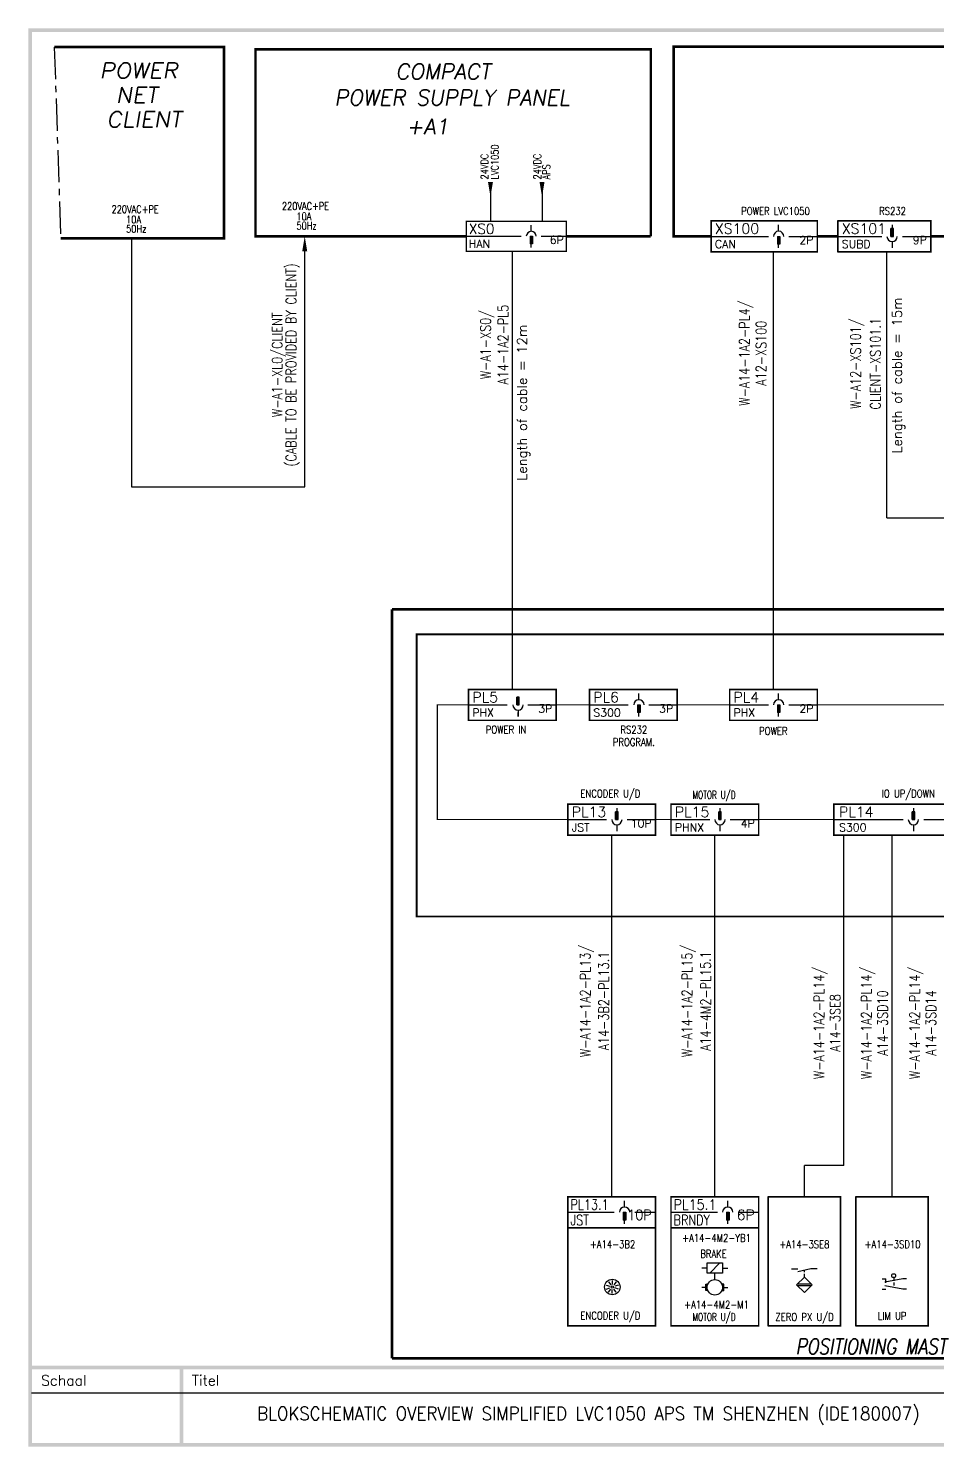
# Model space of a CAD drawing. Extents: x 0 to 411, y 0 to 275.
# Drawn here: x 0 to 176.3, y 0 to 275.2 of the extents above; entities that cross this region are included whole.
import ezdxf
from ezdxf.enums import TextEntityAlignment as Align

# ---------------------------------------------------------------- set-up
doc = ezdxf.new("R2010")
doc.units = 0
doc.header["$LTSCALE"] = 5
doc.header["$MEASUREMENT"] = 0
for name, pattern in [('CENTER', [2, 1.25, -0.25, 0.25, -0.25]), ('HIDDEN', [0.375, 0.25, -0.125]), ('HIDDEN2', [0.1875, 0.125, -0.0625])]:
    doc.linetypes.add(name, pattern=pattern)
doc.layers.get('0').update_dxf_attribs({"linetype": 'CONTINUOUS'})
for name, color, linetype in [('ASLIJN', 7, 'CENTER'), ('CONNECTORS', 1, 'CONTINUOUS'), ('KABELS', 5, 'CONTINUOUS'), ('SCHEMA', 7, 'CONTINUOUS'), ('STREEPL1', 7, 'HIDDEN2'), ('STREEPLIJN', 3, 'HIDDEN'), ('TEXT', 112, 'CONTINUOUS')]:
    doc.layers.add(name, color=color, linetype=linetype)
doc.styles.get("Standard").update_dxf_attribs({"font": 'simplex.shx'})

msp = doc.modelspace()

# ---------------------------------------------------------------- hatches: boundary and pattern name
at = {"layer": 'SCHEMA'}
h = msp.add_hatch(dxfattribs=at)
h.set_pattern_fill('ANSI37', color=256, scale=0.5, style=0)
h.set_pattern_definition([(45, (158.629745, 53.157136), (-0.04419415, 0.04419415), []), (135, (158.629745, 53.157136), (-0.04419415, -0.04419415), [])])
h.paths.add_polyline_path([(134.88, 31.53), (134.49, 31.53, -0.107859), (134.63, 30.91, -0.107859), (134.49, 30.28), (134.88, 30.28)])
h.paths.add_polyline_path([(131.77, 30.28, -0.107859), (131.63, 30.91, -0.107859), (131.77, 31.53), (131.38, 31.53), (131.38, 30.28)])

# ---------------------------------------------------------------- linework, layer by layer
for p, q in [((97.54, 235.82), (97.54, 237.03)), ((145.51, 235.84), (145.51, 237.09)), ((167.51, 237.09), (167.51, 236.34)), ((97.29, 234.85), (97.78, 234.85)), ((97.29, 234.85), (97.29, 233.39)), ((97.54, 234.85), (97.54, 233.39)), ((97.78, 234.85), (97.78, 233.39)), ((145.26, 234.84), (145.26, 233.34)), ((145.26, 234.84), (145.76, 234.84)), ((145.51, 234.84), (145.51, 233.34)), ((145.76, 234.84), (145.76, 233.34)), ((167.76, 236.34), (167.26, 236.34)), ((167.26, 234.84), (167.26, 236.34)), ((167.26, 234.84), (167.76, 234.84)), ((167.51, 234.84), (167.51, 236.34)), ((167.76, 234.84), (167.76, 236.34)), ((93.86, 146.92), (93.86, 231.93)), ((97.78, 233.39), (97.29, 233.39)), ((97.54, 232.66), (97.54, 233.39)), ((145.76, 233.34), (145.26, 233.34)), ((145.51, 232.59), (145.51, 233.34)), ((167.51, 233.84), (167.51, 232.59)), ((118.41, 144.92), (118.41, 146.17)), ((145.51, 144.92), (145.51, 146.17)), ((94.71, 143.92), (94.71, 145.42)), ((95.21, 145.42), (94.71, 145.42)), ((94.71, 143.92), (95.21, 143.92)), ((94.96, 143.92), (94.96, 145.42)), ((95.21, 143.92), (95.21, 145.42)), ((118.16, 143.92), (118.16, 142.42)), ((118.16, 143.92), (118.66, 143.92)), ((118.41, 143.92), (118.41, 142.42)), ((118.66, 143.92), (118.66, 142.42)), ((145.26, 143.92), (145.26, 142.42)), ((145.26, 143.92), (145.76, 143.92)), ((145.51, 143.92), (145.51, 142.42)), ((145.76, 143.92), (145.76, 142.42)), ((94.96, 142.92), (94.96, 141.67)), ((94.96, 141.67), (94.96, 142.42)), ((118.66, 142.42), (118.16, 142.42)), ((118.41, 141.67), (118.41, 142.42)), ((145.76, 142.42), (145.26, 142.42)), ((145.51, 141.67), (145.51, 142.42)), ((114.13, 123.91), (114.13, 123.16)), ((134.13, 123.91), (134.13, 123.16)), ((171.65, 123.91), (171.65, 123.16)), ((113.88, 121.66), (113.88, 123.16)), ((114.38, 123.16), (113.88, 123.16)), ((113.88, 121.66), (114.38, 121.66)), ((114.13, 121.66), (114.13, 123.16)), ((114.38, 121.66), (114.38, 123.16)), ((133.88, 121.66), (133.88, 123.16)), ((134.38, 123.16), (133.88, 123.16)), ((133.88, 121.66), (134.38, 121.66)), ((134.13, 121.66), (134.13, 123.16)), ((134.38, 121.66), (134.38, 123.16)), ((171.4, 121.66), (171.4, 123.16)), ((171.9, 123.16), (171.4, 123.16)), ((171.4, 121.66), (171.9, 121.66)), ((171.65, 121.66), (171.65, 123.16)), ((171.9, 121.66), (171.9, 123.16)), ((114.13, 120.66), (114.13, 119.41)), ((134.13, 120.66), (134.13, 119.41)), ((171.65, 120.66), (171.65, 119.41)), ((115.63, 46.47), (115.63, 47.72)), ((135.63, 46.47), (135.63, 47.72)), ((115.38, 45.47), (115.38, 43.97)), ((115.38, 45.47), (115.88, 45.47)), ((115.63, 45.47), (115.63, 43.97)), ((115.88, 45.47), (115.88, 43.97)), ((135.38, 45.47), (135.88, 45.47)), ((135.38, 45.47), (135.38, 43.97)), ((135.63, 45.47), (135.63, 43.97)), ((135.88, 45.47), (135.88, 43.97)), ((115.88, 43.97), (115.38, 43.97)), ((115.63, 43.22), (115.63, 43.97)), ((135.88, 43.97), (135.38, 43.97)), ((135.63, 43.22), (135.63, 43.97)), ((238.7, 10.35), (0.6, 10.35))]:
    msp.add_line(p, q)
for points, const_width in [([(132.4, 234.84), (125.13, 234.84), (125.13, 271.66), (271.56, 271.66), (271.56, 234.84), (265.55, 234.84)], 0.5), ([(104.33, 234.85), (104.33, 237.76), (84.92, 237.76), (84.92, 231.93), (104.33, 231.93), (104.33, 234.85)], 0.291), ([(104.63, 121.66), (79.31, 121.66), (79.31, 143.92), (85.36, 143.92)], 0.2), ([(102.36, 143.92), (108.81, 143.92)], 0.2), ([(125.81, 143.92), (136.01, 143.92)], 0.2), ([(153.01, 143.92), (180.01, 143.92)], 0.2), ([(124.63, 121.66), (121.63, 121.66)], 0.2), ([(156.22, 121.66), (141.63, 121.66)], 0.2)]:
    msp.add_lwpolyline(points, dxfattribs=dict(const_width=const_width))
for centre, radius, start, end in [((97.54, 234.85), 0.97, 360, 180), ((145.51, 234.84), 1, 0, 180), ((167.51, 234.84), 1, 180, 0), ((94.96, 143.92), 1, 180, 0), ((118.41, 143.92), 1, 0, 180), ((145.51, 143.92), 1, 0, 180), ((114.13, 121.66), 1, 180, 0), ((134.13, 121.66), 1, 180, 0), ((171.65, 121.66), 1, 180, 0), ((115.63, 45.47), 1, 0, 180), ((135.63, 45.47), 1, 0, 180)]:
    msp.add_arc(centre, radius, start, end)
for points in [[(0.69, 274.5), (-0.01, 275.2), (0.69, 0.35), (-0.01, 0.35)], [(410.44, 274.5), (410.44, 275.2), (0.69, 274.5), (-0.01, 275.2)], [(0.59, 15.7), (0.59, 15), (410.19, 15.7), (410.19, 15)], [(29.35, 0.41), (30.05, 0.41), (29.35, 15.35), (30.05, 15.35)], [(0, 0.7), (0, 0), (409.84, 0.7), (410.54, 0)]]:
    msp.add_trace(points)
at = {"layer": 'ASLIJN'}
msp.add_line((5.02, 271.57), (6.27, 234.44), dxfattribs=at)
at = {"layer": 'SCHEMA'}
for p, q in [((89.61, 245.2), (89.61, 237.76)), ((99.61, 245.2), (99.61, 237.76)), ((132.4, 237.84), (153.01, 237.84)), ((132.4, 231.84), (132.4, 237.84)), ((153.01, 237.84), (153.01, 231.84)), ((157.01, 237.84), (175.01, 237.84)), ((157.01, 231.84), (157.01, 237.84)), ((175.01, 237.84), (175.01, 231.84)), ((20.02, 234.44), (20.02, 186.24)), ((84.92, 234.85), (95.6, 234.85)), ((99.48, 234.85), (104.33, 234.85)), ((132.4, 234.84), (143.51, 234.84)), ((147.51, 234.84), (153.01, 234.84)), ((157.01, 234.84), (165.51, 234.84)), ((169.51, 234.84), (175.01, 234.84)), ((53.59, 186.24), (53.59, 231.93)), ((153.01, 231.84), (132.4, 231.84)), ((144.51, 146.92), (144.51, 231.84)), ((175.01, 231.84), (157.01, 231.84)), ((166.51, 180.25), (166.51, 231.84)), ((20.02, 186.24), (53.59, 186.24)), ((166.51, 180.25), (296.27, 180.25)), ((85.36, 146.92), (102.36, 146.92)), ((85.36, 140.92), (85.36, 146.92)), ((102.36, 146.92), (102.36, 140.92)), ((108.81, 146.92), (125.81, 146.92)), ((108.81, 140.92), (108.81, 146.92)), ((125.81, 146.92), (125.81, 140.92)), ((136.01, 146.92), (153.01, 146.92)), ((136.01, 140.92), (136.01, 146.92)), ((153.01, 146.92), (153.01, 140.92)), ((85.36, 143.92), (92.86, 143.92)), ((96.86, 143.92), (102.36, 143.92)), ((108.81, 143.92), (116.31, 143.92)), ((120.31, 143.92), (125.81, 143.92)), ((136.01, 143.92), (143.51, 143.92)), ((147.51, 143.92), (153.01, 143.92)), ((102.36, 140.92), (85.36, 140.92)), ((125.81, 140.92), (108.81, 140.92)), ((153.01, 140.92), (136.01, 140.92)), ((104.63, 124.66), (121.63, 124.66)), ((104.63, 118.66), (104.63, 124.66)), ((121.63, 124.66), (121.63, 118.66)), ((124.63, 124.66), (141.63, 124.66)), ((124.63, 118.66), (124.63, 124.66)), ((141.63, 124.66), (141.63, 118.66)), ((156.22, 124.66), (182.52, 124.66)), ((156.22, 118.66), (156.22, 124.66)), ((104.63, 121.66), (112.13, 121.66)), ((116.13, 121.66), (121.63, 121.66)), ((124.63, 121.66), (132.13, 121.66)), ((136.13, 121.66), (141.63, 121.66)), ((156.22, 121.66), (169.65, 121.66)), ((173.65, 121.66), (182.52, 121.66)), ((121.63, 118.66), (104.63, 118.66)), ((113.13, 48.47), (113.13, 118.66)), ((141.63, 118.66), (124.63, 118.66)), ((133.13, 48.47), (133.13, 118.66)), ((182.52, 118.66), (156.22, 118.66)), ((158.16, 54.56), (158.16, 118.66)), ((167.5, 54.56), (167.5, 118.66)), ((150.5, 48.47), (150.5, 54.56)), ((158.16, 54.56), (150.5, 54.56)), ((167.5, 48.47), (167.5, 54.56)), ((104.63, 48.47), (121.63, 48.47)), ((104.63, 23.41), (104.63, 48.47)), ((121.63, 48.47), (121.63, 23.41)), ((124.63, 23.41), (124.63, 48.47)), ((124.63, 48.47), (141.63, 48.47)), ((141.63, 48.47), (141.63, 23.41)), ((143.5, 23.41), (143.5, 48.47)), ((143.5, 48.47), (157.5, 48.47)), ((157.5, 48.47), (157.5, 23.41)), ((160.5, 23.41), (160.5, 48.47)), ((160.5, 48.47), (174.5, 48.47)), ((174.5, 48.47), (174.5, 23.41)), ((104.63, 45.47), (113.63, 45.47)), ((117.63, 45.47), (121.63, 45.47)), ((124.63, 45.47), (133.63, 45.47)), ((137.63, 45.47), (141.63, 45.47)), ((121.63, 42.47), (104.63, 42.47)), ((131.63, 34.66), (130.63, 34.66)), ((131.63, 35.66), (134.63, 35.66)), ((131.63, 33.66), (131.63, 35.66)), ((134.63, 33.66), (131.63, 33.66)), ((134.13, 35.66), (132.13, 33.66)), ((134.63, 35.66), (134.63, 33.66)), ((134.63, 34.66), (135.63, 34.66)), ((148, 34.53), (149.25, 34.53)), ((151.75, 34.53), (149.25, 33.91)), ((153, 34.53), (151.75, 34.53)), ((112.06, 31.35), (112.77, 31.12)), ((112.06, 30.58), (112.77, 30.81)), ((112.51, 31.98), (112.95, 31.37)), ((112.51, 29.96), (112.95, 30.56)), ((113.25, 32.22), (113.25, 31.47)), ((113.25, 29.72), (113.25, 30.47)), ((113.98, 31.98), (113.54, 31.37)), ((113.98, 29.96), (113.54, 30.56)), ((114.44, 31.35), (113.72, 31.12)), ((114.44, 30.58), (113.72, 30.81)), ((131.38, 30.91), (130.63, 30.91)), ((131.38, 30.28), (131.38, 31.53)), ((131.38, 31.53), (131.77, 31.53)), ((131.77, 30.28), (131.38, 30.28)), ((134.88, 31.53), (134.49, 31.53)), ((134.49, 30.28), (134.88, 30.28)), ((134.88, 30.28), (134.88, 31.53)), ((134.88, 30.91), (135.63, 30.91)), ((150.5, 32.91), (149, 31.41)), ((149, 31.41), (150.5, 29.91)), ((151.88, 31.53), (149.13, 31.53)), ((149.13, 31.28), (151.88, 31.28)), ((152, 31.41), (150.5, 32.91)), ((150.5, 29.91), (152, 31.41)), ((165.57, 32.56), (166.32, 32.56)), ((165.57, 30.56), (166.32, 30.56)), ((169.57, 32.56), (166.07, 31.93)), ((169.57, 30.56), (166.07, 31.18)), ((166.32, 31.81), (166.32, 32.56)), ((170.32, 32.56), (169.57, 32.56)), ((170.32, 30.56), (169.57, 30.56)), ((121.63, 23.41), (104.63, 23.41)), ((141.63, 23.41), (124.63, 23.41)), ((157.5, 23.41), (143.5, 23.41)), ((174.5, 23.41), (160.5, 23.41))]:
    msp.add_line(p, q, dxfattribs=at)
for points, const_width in [([(5.02, 271.57), (37.94, 271.57), (37.94, 234.44), (33.77, 234.44)], 0.5), ([(120.71, 234.82), (120.71, 271.12), (44.05, 271.12), (44.05, 234.85), (84.92, 234.85)], 0.485), ([(33.77, 234.44), (6.27, 234.44)], 0.5), ([(104.33, 234.85), (120.71, 234.85)], 0.485), ([(153.01, 234.84), (157.01, 234.84)], 0.5), ([(175.01, 234.84), (179.01, 234.84)], 0.5), ([(70.53, 162.47), (406.8, 162.47), (406.8, 17.15), (70.53, 17.15)], 0.5), ([(70.53, 162.47), (70.53, 17.15)], 0.5), ([(231.87, 102.87), (75.31, 102.87), (75.31, 157.63), (389.86, 157.63), (389.86, 102.87)], 0.35), ([(104.63, 42.47), (121.63, 42.47)], 0.3), ([(124.63, 42.47), (141.63, 42.47)], 0.3)]:
    msp.add_lwpolyline(points, dxfattribs=dict(at, const_width=const_width))
at = {"layer": 'SCHEMA', "const_width": 0.3}
for points in [[(153.01, 231.84), (132.4, 231.84), (132.4, 237.84), (153.01, 237.84)], [(175.01, 231.84), (157.01, 231.84), (157.01, 237.84), (175.01, 237.84)], [(102.36, 140.92), (85.36, 140.92), (85.36, 146.92), (102.36, 146.92)], [(125.81, 140.92), (108.81, 140.92), (108.81, 146.92), (125.81, 146.92)], [(153.01, 140.92), (136.01, 140.92), (136.01, 146.92), (153.01, 146.92)], [(121.63, 118.66), (104.63, 118.66), (104.63, 124.66), (121.63, 124.66)], [(141.63, 118.66), (124.63, 118.66), (124.63, 124.66), (141.63, 124.66)], [(182.52, 118.66), (156.22, 118.66), (156.22, 124.66), (182.52, 124.66)], [(104.63, 48.47), (121.63, 48.47), (121.63, 23.41), (104.63, 23.41)], [(124.63, 48.47), (141.63, 48.47), (141.63, 23.41), (124.63, 23.41)], [(143.5, 48.47), (157.5, 48.47), (157.5, 23.41), (143.5, 23.41)], [(160.5, 48.47), (174.5, 48.47), (174.5, 23.41), (160.5, 23.41)]]:
    msp.add_lwpolyline(points, close=True, dxfattribs=at)
at = {"layer": 'SCHEMA'}
for centre, radius in [((167.82, 33.18), 0.375), ((113.25, 30.97), 1.5), ((113.25, 30.97), 0.25), ((133.13, 30.91), 1.5)]:
    msp.add_circle(centre, radius, dxfattribs=at)
for points in [[(89.13, 245.42), (90.1, 245.42), (89.61, 242.51)], [(99.13, 245.42), (100.1, 245.42), (99.61, 242.51)], [(54.08, 231.93), (53.11, 231.93), (53.59, 234.85)]]:
    msp.add_solid(points, dxfattribs=at)
at = {"layer": 'STREEPL1'}
for p, q in [((150.5, 32.91), (150.5, 34.22)), ((167.82, 32.81), (167.82, 30.87))]:
    msp.add_line(p, q, dxfattribs=at)
at = {"layer": 'STREEPLIJN', "color": 7}
msp.add_line((133.13, 32.41), (133.13, 33.66), dxfattribs=at)

# ---------------------------------------------------------------- texts
for s, p in [('Schaal', (2.45, 11.85)), ('Titel', (31.7, 11.85))]:
    msp.add_text(s, height=2).set_placement(p)
at = {"width": 0.9}
msp.add_text('BLOKSCHEMATIC OVERVIEW SIMPLIFIED LVC1050 APS TM SHENZHEN (IDE180007)', height=2.618, dxfattribs=at).set_placement((108.59, 5.12), align=Align.CENTER)
at = {"layer": 'CONNECTORS'}
for s, height, p in [('XS0', 1.941, (85.41, 235.33)), ('XS100', 2, (133.15, 235.34)), ('XS101', 2, (157.76, 235.34)), ('PL5', 2, (86.11, 144.42)), ('PL6', 2, (109.56, 144.42)), ('PL4', 2, (136.76, 144.42)), ('PL13', 2, (105.38, 122.16)), ('PL15', 2, (125.38, 122.16)), ('PL14', 2, (157.22, 122.16))]:
    msp.add_text(s, height=height, dxfattribs=at).set_placement(p)
for s, width, p in [('PL13.1', 0.8, (105.13, 45.97)), ('PL15.1', 0.9, (125.13, 45.97))]:
    msp.add_text(s, height=2, dxfattribs=dict(at, width=width)).set_placement(p)
at = {"layer": 'KABELS', "width": 0.8}
for s, p in [('(CABLE TO BE PROVIDED BY CLIENT)', (51.08, 209.9)), ('W-A1-XS0/', (88.8, 213.83)), ('A14-1A2-PL5', (92.07, 213.83)), ('W-A14-1A2-PL4/', (139.02, 212.17)), ('W-A1-XL0/CLIENT', (48.39, 209.9)), ('A12-XS100', (142.1, 212.17)), ('W-A12-XS101/', (160.57, 210.13)), ('CLIENT-XS101.1', (164.28, 210.13)), ('W-A14-1A2-PL13/', (108.14, 86.46)), ('W-A14-1A2-PL15/', (127.89, 86.46)), ('A14-3B2-PL13.1', (111.59, 86.46)), ('A14-4M2-PL15.1', (131.34, 86.46)), ('W-A14-1A2-PL14/', (153.47, 82.2)), ('W-A14-1A2-PL14/', (162.68, 82.2)), ('W-A14-1A2-PL14/', (172.03, 82.2)), ('A14-3SD10', (165.68, 82.2)), ('A14-3SD14', (175.03, 82.2)), ('A14-3SE8', (156.47, 82.2))]:
    msp.add_text(s, height=2, rotation=90, dxfattribs=at).set_placement(p, align=Align.MIDDLE)
at = {"layer": 'SCHEMA', "oblique": 10}
for s, width, p in [('POWER', 1.1, (28.96, 265.52)), ('NET', 1.1, (25.06, 260.78)), ('CLIENT', 1.1, (29.72, 256.04)), ('POSITIONING MAST', 0.8, (178.03, 17.95))]:
    msp.add_text(s, height=3, dxfattribs=dict(at, width=width)).set_placement(p, align=Align.RIGHT)
for s, p in [('COMPACT', (89.6, 265.33)), ('POWER SUPPLY PANEL', (104.99, 260.26)), ('+A1', (81.51, 254.64))]:
    msp.add_text(s, height=3, dxfattribs=at).set_placement(p, align=Align.RIGHT)
at = {"layer": 'SCHEMA', "width": 0.8}
for s, p in [('24VDC', (89.18, 245.88)), ('LVC1050', (91.18, 245.88)), ('24VDC', (99.43, 245.88)), ('APS', (101.18, 245.88))]:
    msp.add_text(s, height=1.456, rotation=90, dxfattribs=at).set_placement(p)
for s, p in [('220VAC+PE', (16.13, 239.37)), ('220VAC+PE', (49.17, 239.99)), ('10A', (51.98, 237.99)), ('50Hz', (18.95, 235.57)), ('10A', (18.95, 237.37)), ('50Hz', (51.98, 236.18))]:
    msp.add_text(s, height=1.456, dxfattribs=at).set_placement(p)
for s, p in [('POWER LVC1050', (151.56, 238.99)), ('RS232', (170.2, 238.99)), ('POWER IN', (96.57, 138.36)), ('RS232', (120.02, 138.36)), ('POWER', (147.22, 138.12)), ('PROGRAM.', (121.48, 135.95))]:
    msp.add_text(s, height=1.5, dxfattribs=at).set_placement(p, align=Align.RIGHT)
at = {"layer": 'SCHEMA'}
for s, width, p in [('ENCODER U/D', 0.8, (112.88, 125.97)), ('MOTOR U/D', 0.7, (132.98, 125.72)), ('IO UP/DOWN', 0.8, (170.65, 125.97)), ('+A14-3B2', 0.8, (113.3, 38.5)), ('+A14-4M2-YB1', 0.8, (133.46, 39.75)), ('+A14-3SE8', 0.8, (150.5, 38.5)), ('+A14-3SD10', 0.8, (167.6, 38.5)), ('BRAKE', 0.8, (132.88, 36.66)), ('+A14-4M2-M1', 0.8, (133.46, 26.8)), ('ENCODER U/D', 0.8, (112.88, 24.66)), ('MOTOR U/D', 0.7, (132.98, 24.41)), ('ZERO PX U/D', 0.8, (150.54, 24.41)), ('LIM UP', 0.8, (167.51, 24.62))]:
    msp.add_text(s, height=1.5, dxfattribs=dict(at, width=width)).set_placement(p, align=Align.CENTER)
at = {"layer": 'TEXT'}
for s, p in [('HAN', (85.41, 232.61)), ('CAN', (133.15, 232.57)), ('SUBD', (157.76, 232.57)), ('PHX', (86.11, 141.65)), ('S300', (109.56, 141.65)), ('PHX', (136.76, 141.65)), ('JST', (105.38, 119.38)), ('PHNX', (125.38, 119.38)), ('S300', (157.22, 119.38))]:
    msp.add_text(s, height=1.553, dxfattribs=at).set_placement(p)
for s, height, p in [('6P', 1.553, (103.84, 233.39)), ('2P', 1.553, (152.26, 233.34)), ('9P', 1.553, (174.26, 233.34)), ('3P', 1.553, (101.61, 142.42)), ('3P', 1.553, (125.06, 142.42)), ('2P', 1.553, (152.26, 142.42)), ('10P', 1.553, (120.88, 120.16)), ('4P', 1.553, (140.88, 120.16)), ('6P', 2, (140.88, 43.97))]:
    msp.add_text(s, height=height, dxfattribs=at).set_placement(p, align=Align.RIGHT)
for s, p in [('Length of cable = 15m', (169.4, 192.69)), ('Length of cable = 12m', (96.67, 187.41))]:
    msp.add_text(s, height=1.875, rotation=90, dxfattribs=at).set_placement(p)
at = {"layer": 'TEXT', "width": 0.8}
for s, p in [('JST', (105.13, 42.97)), ('BRNDY', (125.13, 42.97))]:
    msp.add_text(s, height=2, dxfattribs=at).set_placement(p)
at = {"layer": 'TEXT', "width": 0.9}
msp.add_text('10P', height=2, dxfattribs=at).set_placement((120.88, 43.97), align=Align.RIGHT)

doc.saveas('drawing.dxf')
